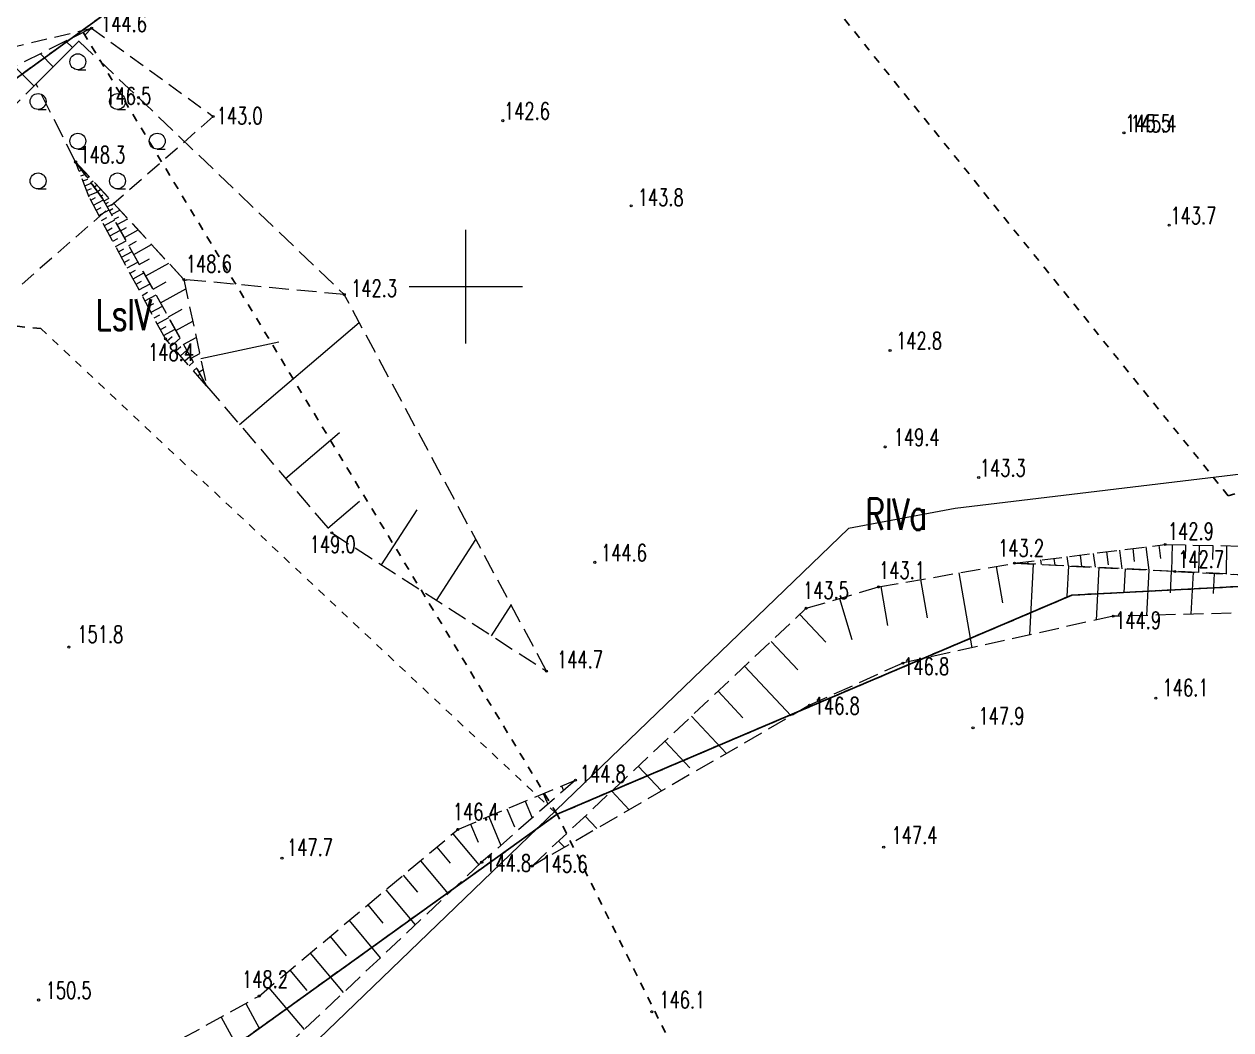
# Model space of a CAD drawing. Header units: metres. Extents: x 7583802 to 7586368, y 5958992 to 5960558.
# Drawn here: x 7585461.1 to 7585567.4, y 5959934.5 to 5960023.1 of the extents above; entities that cross this region are included whole.
import ezdxf
from ezdxf.enums import TextEntityAlignment as Align

# ---------------------------------------------------------------- set-up
doc = ezdxf.new("R2010")
doc.units = ezdxf.units.M
for name, pattern in [('1', [0]), ('2', [3, 2, -1]), ('3_1', [0]), ('3_BUBZ02', [2.45, 1.75, -0.7]), ('3_BUBZ02G', [2.45, 1.75, -0.7]), ('3_PTTL', [2.1, 1.4, -0.7]), ('4_1', [0]), ('4_SUPW_01', [0]), ('GUZ', [1.4, 0.7, -0.7])]:
    doc.linetypes.add(name, pattern=pattern)
doc.layers.get('0').update_dxf_attribs({"color": 250, "linetype": 'CONTINUOUS', "lineweight": 100})
for name, color, linetype, lineweight in [('1000_L_1', 7, '1', 18), ('BUBZ_L_1', 7, '3_BUBZ02', 18), ('DZIALKI-G_L_0', 7, '1', 25), ('KONTURY_L_0', 114, '2', 25), ('KONTURY_NR_T_0', 114, 'CONTINUOUS', 25), ('PTTL_L_4', 7, '3_PTTL', 18), ('RTPW_T_0', 7, 'CONTINUOUS', 15), ('SUPW_L_0', 5, '4_SUPW_01', 18)]:
    doc.layers.add(name, color=color, linetype=linetype, lineweight=lineweight)
doc.styles.get("Standard").update_dxf_attribs({"font": 'Simplex.SHX', "width": 0.75})

# ---------------------------------------------------------------- blocks, each defined once
blk = doc.blocks.new('3_PTTL05')
at = {"linetype": 'CONTINUOUS'}
blk.add_line((0, -0.7), (0.7, -0.7), dxfattribs=at)
blk.add_circle((0, 0), 0.7, dxfattribs=at)
blk = doc.blocks.new('3_RTPW01')
at = {"linetype": 'CONTINUOUS'}
blk.add_circle((0, 0), 0.09, dxfattribs=at)

msp = doc.modelspace()

# ---------------------------------------------------------------- linework, layer by layer
at = {"layer": '1000_L_1', "linetype": '1'}
for p, q in [((7585500, 5959995), (7585500, 5960005)), ((7585495, 5960000), (7585505, 5960000))]:
    msp.add_line(p, q, dxfattribs=at)
at = {"layer": 'BUBZ_L_1', "linetype": '3_BUBZ02'}
for p, q in [((7585467.04, 5960022.76), (7585453.58, 5960016.04)), ((7585465.63, 5960010.98), (7585475.16, 5960000.63)), ((7585465.63, 5960010.98), (7585468.01, 5960007.77)), ((7585468.01, 5960007.77), (7585477.17, 5959991.27)), ((7585489.3, 5959999.3), (7585475.16, 5960000.63)), ((7585475.16, 5960000.63), (7585477.17, 5959991.27)), ((7585507.12, 5959966.14), (7585489.3, 5959999.3)), ((7585562.47, 5959974.92), (7585548.34, 5959975.64)), ((7585574.32, 5959974.32), (7585562.47, 5959974.92)), ((7585557.03, 5959970.97), (7585538.5, 5959966.84)), ((7585574.79, 5959971.43), (7585557.03, 5959970.97)), ((7585538.5, 5959966.84), (7585530.29, 5959963.13)), ((7585530.29, 5959963.13), (7585505.84, 5959948.97)), ((7585509.66, 5959956.54), (7585501.4, 5959949.3)), ((7585501.4, 5959949.3), (7585484.43, 5959933.31))]:
    msp.add_line(p, q, dxfattribs=at)
at = {"layer": 'BUBZ_L_1', "linetype": '3_BUBZ02G'}
for p, q in [((7585454.33, 5960010), (7585467.04, 5960022.76)), ((7585462.15, 5960017.85), (7585465.91, 5960021.62)), ((7585465.91, 5960021.62), (7585471.16, 5960016.66)), ((7585465.63, 5960010.98), (7585462.15, 5960017.85)), ((7585471.16, 5960016.66), (7585489.3, 5959999.3)), ((7585468.01, 5960007.77), (7585465.63, 5960010.98)), ((7585466.82, 5960007.87), (7585465.63, 5960010.98)), ((7585475.16, 5960000.63), (7585465.63, 5960010.98)), ((7585473.54, 5959995.4), (7585466.82, 5960007.87)), ((7585477.17, 5959991.27), (7585468.01, 5960007.77)), ((7585475.16, 5960000.63), (7585477.17, 5959991.27)), ((7585489.3, 5959999.3), (7585475.16, 5960000.63)), ((7585477.17, 5959991.27), (7585473.54, 5959995.4)), ((7585477.17, 5959991.27), (7585488.21, 5959978.31)), ((7585488.21, 5959978.31), (7585507.12, 5959966.14)), ((7585548.34, 5959975.64), (7585561.62, 5959977.29)), ((7585561.62, 5959977.29), (7585574.39, 5959977.03)), ((7585536.37, 5959973.55), (7585548.34, 5959975.64)), ((7585548.34, 5959975.64), (7585562.47, 5959974.92)), ((7585562.47, 5959974.92), (7585574.32, 5959974.32)), ((7585530, 5959971.67), (7585536.37, 5959973.55)), ((7585505.84, 5959948.97), (7585530, 5959971.67)), ((7585499.31, 5959952.2), (7585509.66, 5959956.54)), ((7585481.79, 5959937.52), (7585499.31, 5959952.2)), ((7585462.13, 5959926.66), (7585481.79, 5959937.52))]:
    msp.add_line(p, q, dxfattribs=at)
at = {"layer": 'BUBZ_L_1', "linetype": '3_1'}
for p, q in [((7585465.35, 5960021.06), (7585464.78, 5960021.63)), ((7585463.66, 5960019.36), (7585462.52, 5960020.5)), ((7585461.97, 5960017.67), (7585460.27, 5960019.36)), ((7585465.77, 5960010.6), (7585465.88, 5960010.64)), ((7585465.78, 5960010.78), (7585465.8, 5960010.8)), ((7585465.94, 5960010.17), (7585466.16, 5960010.26)), ((7585466.08, 5960010.38), (7585466.14, 5960010.43)), ((7585466.37, 5960009.98), (7585466.48, 5960010.06)), ((7585466.1, 5960009.75), (7585466.45, 5960009.88)), ((7585466.26, 5960009.32), (7585466.69, 5960009.48)), ((7585466.43, 5960008.89), (7585467.01, 5960009.12)), ((7585466.67, 5960009.58), (7585466.82, 5960009.69)), ((7585466.97, 5960009.17), (7585467.16, 5960009.32)), ((7585466.59, 5960008.47), (7585467.02, 5960008.63)), ((7585466.75, 5960008.04), (7585467.58, 5960008.35)), ((7585467.27, 5960008.77), (7585467.44, 5960008.9)), ((7585467.56, 5960008.37), (7585467.84, 5960008.58)), ((7585467.86, 5960007.97), (7585468.03, 5960008.1)), ((7585466.96, 5960007.61), (7585467.38, 5960007.84)), ((7585467.2, 5960007.17), (7585468.08, 5960007.65)), ((7585467.44, 5960006.73), (7585467.88, 5960006.97)), ((7585468.13, 5960007.55), (7585468.57, 5960007.79)), ((7585468.27, 5960007.3), (7585468.52, 5960007.44)), ((7585468.42, 5960007.02), (7585468.99, 5960007.33)), ((7585468.6, 5960006.7), (7585468.92, 5960006.88)), ((7585467.68, 5960006.28), (7585468.57, 5960006.76)), ((7585467.92, 5960005.83), (7585468.37, 5960006.08)), ((7585468.16, 5960005.38), (7585469.07, 5960005.87)), ((7585468.8, 5960006.34), (7585469.53, 5960006.74)), ((7585469.03, 5960005.93), (7585469.45, 5960006.16)), ((7585469.29, 5960005.46), (7585470.23, 5960005.98)), ((7585468.41, 5960004.93), (7585468.86, 5960005.17)), ((7585468.65, 5960004.47), (7585469.57, 5960004.96)), ((7585469.59, 5960004.93), (7585470.12, 5960005.22)), ((7585469.93, 5960004.32), (7585471.14, 5960004.99)), ((7585468.9, 5960004.01), (7585469.36, 5960004.25)), ((7585469.15, 5960003.54), (7585470.08, 5960004.04)), ((7585470.31, 5960003.63), (7585471, 5960004.01)), ((7585470.75, 5960002.84), (7585472.32, 5960003.72)), ((7585469.4, 5960003.08), (7585469.87, 5960003.33)), ((7585469.66, 5960002.61), (7585470.6, 5960003.11)), ((7585469.91, 5960002.13), (7585470.38, 5960002.39)), ((7585470.17, 5960001.66), (7585471.12, 5960002.17)), ((7585471.24, 5960001.95), (7585472.13, 5960002.45)), ((7585471.81, 5960000.94), (7585473.84, 5960002.06)), ((7585470.43, 5960001.18), (7585470.91, 5960001.44)), ((7585470.69, 5960000.7), (7585471.65, 5960001.22)), ((7585470.95, 5960000.21), (7585471.43, 5960000.47)), ((7585472.45, 5959999.78), (7585473.6, 5960000.42)), ((7585475.18, 5960000.54), (7585475.47, 5960000.6)), ((7585471.21, 5959999.72), (7585472.19, 5960000.25)), ((7585471.48, 5959999.23), (7585471.97, 5959999.5)), ((7585473.12, 5959998.57), (7585475.34, 5959999.8)), ((7585471.74, 5959998.74), (7585472.73, 5959999.27)), ((7585472.01, 5959998.24), (7585472.51, 5959998.51)), ((7585472.28, 5959997.74), (7585473.28, 5959998.28)), ((7585472.55, 5959997.24), (7585473.05, 5959997.51)), ((7585472.82, 5959996.73), (7585473.84, 5959997.28)), ((7585473.8, 5959997.35), (7585475.01, 5959998.03)), ((7585473.1, 5959996.22), (7585473.61, 5959996.5)), ((7585473.38, 5959995.71), (7585474.4, 5959996.26)), ((7585474.47, 5959996.14), (7585475.95, 5959996.95)), ((7585480.07, 5959987.87), (7585490.62, 5959996.84)), ((7585473.7, 5959995.22), (7585474.14, 5959995.61)), ((7585474.08, 5959994.78), (7585474.85, 5959995.46)), ((7585475.15, 5959994.92), (7585476.25, 5959995.53)), ((7585476.66, 5959993.67), (7585483.52, 5959995.15)), ((7585474.47, 5959994.35), (7585474.91, 5959994.73)), ((7585474.86, 5959993.91), (7585475.43, 5959994.41)), ((7585475.82, 5959993.7), (7585476.56, 5959994.11)), ((7585475.24, 5959993.47), (7585475.68, 5959993.85)), ((7585475.63, 5959993.03), (7585476.01, 5959993.37)), ((7585476.01, 5959992.59), (7585476.3, 5959992.84)), ((7585476.4, 5959992.15), (7585476.59, 5959992.32)), ((7585476.5, 5959992.49), (7585476.87, 5959992.69)), ((7585476.79, 5959991.71), (7585476.88, 5959991.8)), ((7585484.12, 5959983.11), (7585488.88, 5959987.16)), ((7585487.86, 5959978.72), (7585490.64, 5959981.1)), ((7585492.59, 5959975.49), (7585495.71, 5959980.33)), ((7585497.43, 5959972.37), (7585500.89, 5959977.74)), ((7585559.92, 5959977.08), (7585560.17, 5959975.04)), ((7585561.07, 5959977.23), (7585561.22, 5959976.07)), ((7585562.24, 5959977.28), (7585562.19, 5959974.93)), ((7585563.41, 5959977.26), (7585563.38, 5959976.07)), ((7585564.6, 5959977.23), (7585564.55, 5959974.82)), ((7585565.81, 5959977.21), (7585565.78, 5959975.98)), ((7585567.03, 5959977.18), (7585566.98, 5959974.69)), ((7585551.81, 5959976.07), (7585551.89, 5959975.46)), ((7585552.97, 5959976.22), (7585553.07, 5959975.4)), ((7585554.13, 5959976.36), (7585554.25, 5959975.34)), ((7585555.28, 5959976.51), (7585555.44, 5959975.28)), ((7585556.44, 5959976.65), (7585556.59, 5959975.49)), ((7585557.6, 5959976.79), (7585557.8, 5959975.16)), ((7585558.76, 5959976.94), (7585558.9, 5959975.78)), ((7585546.74, 5959975.36), (7585547.3, 5959972.14)), ((7585549.49, 5959975.78), (7585549.52, 5959975.58)), ((7585549.98, 5959975.56), (7585549.67, 5959969.33)), ((7585550.65, 5959975.93), (7585550.7, 5959975.52)), ((7585553.1, 5959975.4), (7585552.96, 5959972.71)), ((7585555.78, 5959975.26), (7585555.54, 5959970.64)), ((7585558.09, 5959975.14), (7585557.98, 5959973.07)), ((7585560.17, 5959975.04), (7585559.96, 5959971.05)), ((7585562.16, 5959974.94), (7585562.06, 5959973.02)), ((7585540.07, 5959974.2), (7585540.66, 5959970.83)), ((7585543.45, 5959974.79), (7585544.6, 5959968.2)), ((7585564.08, 5959974.84), (7585563.89, 5959971.15)), ((7585565.93, 5959974.75), (7585565.84, 5959972.97)), ((7585536.57, 5959973.59), (7585537.17, 5959970.15)), ((7585502.28, 5959969.26), (7585504, 5959971.94)), ((7585532.94, 5959972.54), (7585534.01, 5959968.92)), ((7585529.42, 5959971.12), (7585531.72, 5959968.68)), ((7585526.91, 5959968.76), (7585529.27, 5959966.25)), ((7585524.57, 5959966.56), (7585528.67, 5959962.19)), ((7585522.23, 5959964.36), (7585524.42, 5959962.02)), ((7585519.88, 5959962.16), (7585522.96, 5959958.89)), ((7585517.54, 5959959.97), (7585519.74, 5959957.63)), ((7585515.2, 5959957.77), (7585517.26, 5959955.58)), ((7585508.44, 5959956.03), (7585508.61, 5959955.62)), ((7585506.83, 5959955.35), (7585507.23, 5959954.41)), ((7585512.86, 5959955.57), (7585514.4, 5959953.93)), ((7585503.63, 5959954.01), (7585504.3, 5959952.41)), ((7585505.23, 5959954.68), (7585505.85, 5959953.21)), ((7585500.42, 5959952.66), (7585501.1, 5959951.06)), ((7585502.03, 5959953.34), (7585503.1, 5959950.79)), ((7585510.52, 5959953.37), (7585511.55, 5959952.28)), ((7585498.87, 5959951.82), (7585501.16, 5959949.08)), ((7585497.46, 5959950.64), (7585498.64, 5959949.23)), ((7585508.18, 5959951.17), (7585508.69, 5959950.62)), ((7585496, 5959949.42), (7585498.44, 5959946.51)), ((7585494.5, 5959948.17), (7585495.76, 5959946.67)), ((7585492.96, 5959946.87), (7585495.54, 5959943.78)), ((7585491.37, 5959945.54), (7585492.7, 5959943.95)), ((7585489.73, 5959944.17), (7585492.47, 5959940.89)), ((7585488.04, 5959942.75), (7585489.45, 5959941.07)), ((7585486.3, 5959941.3), (7585489.21, 5959937.82)), ((7585484.51, 5959939.8), (7585486.01, 5959938)), ((7585482.66, 5959938.25), (7585485.75, 5959934.56)), ((7585480.61, 5959936.87), (7585481.81, 5959934.7)), ((7585478.44, 5959935.67), (7585480.84, 5959931.32))]:
    msp.add_line(p, q, dxfattribs=at)
for p in [(7585467.04, 5960022.76), (7585477.17, 5959991.27), (7585477.17, 5959991.27), (7585548.34, 5959975.64), (7585507.12, 5959966.14), (7585505.84, 5959948.97)]:
    msp.add_point(p, dxfattribs=at)
at = {"layer": 'DZIALKI-G_L_0', "linetype": '1'}
for p, q in [((7585438.64, 5960002.55), (7585468.76, 5960024.41)), ((7585583.63, 5959974.38), (7585553.4, 5959972.83)), ((7585553.4, 5959972.83), (7585508.04, 5959953.53)), ((7585508.04, 5959953.53), (7585476.33, 5959930.74))]:
    msp.add_line(p, q, dxfattribs=at)
at = {"layer": 'KONTURY_L_0', "linetype": 'GUZ'}
for p, q in [((7585567.18, 5959981.58), (7585509.82, 5960052.76)), ((7585466.2, 5960022.55), (7585468.76, 5960024.41)), ((7585466.2, 5960022.55), (7585438.64, 5960002.55)), ((7585508.04, 5959953.53), (7585466.2, 5960022.55)), ((7585462.56, 5959996.31), (7585433.91, 5959998.99)), ((7585462.56, 5959996.31), (7585508.04, 5959953.53)), ((7585601.23, 5959991.95), (7585567.18, 5959981.58)), ((7585553.4, 5959972.83), (7585583.63, 5959974.38)), ((7585553.4, 5959972.83), (7585508.04, 5959953.53)), ((7585508.04, 5959953.53), (7585476.33, 5959930.74)), ((7585531.28, 5959906.71), (7585508.04, 5959953.53))]:
    msp.add_line(p, q, dxfattribs=at)
at = {"layer": 'PTTL_L_4', "linetype": '3_PTTL'}
for p, q in [((7585445.38, 5960017.63), (7585467.04, 5960022.76)), ((7585467.04, 5960022.76), (7585477.75, 5960014.98)), ((7585477.75, 5960014.98), (7585455.32, 5959995.31))]:
    msp.add_line(p, q, dxfattribs=at)
at = {"layer": 'SUPW_L_0', "linetype": '4_1'}
for p, q in [((7585638.86, 5959992.01), (7585543.12, 5959980.45)), ((7585543.12, 5959980.45), (7585533.72, 5959978.71)), ((7585533.72, 5959978.71), (7585473.86, 5959921.05))]:
    msp.add_line(p, q, dxfattribs=at)

# ---------------------------------------------------------------- block references
at = {"layer": 'PTTL_L_4'}
for p in [(7585465.82, 5960019.81), (7585462.32, 5960016.31), (7585469.32, 5960016.31), (7585465.82, 5960012.81), (7585472.82, 5960012.81), (7585462.32, 5960009.31), (7585469.32, 5960009.31)]:
    msp.add_blockref('3_PTTL05', p, dxfattribs=at)
at = {"layer": 'RTPW_T_0'}
for p in [(7585467.04, 5960022.76), (7585471.16, 5960016.66), (7585477.75, 5960014.98), (7585503.27, 5960014.62), (7585557.99, 5960013.54), (7585557.99, 5960013.54), (7585465.63, 5960010.98), (7585514.57, 5960007.11), (7585561.98, 5960005.41), (7585475.16, 5960000.63), (7585489.3, 5959999.3), (7585473.54, 5959995.4), (7585537.38, 5959994.38), (7585536.96, 5959985.88), (7585545.19, 5959983.19), (7585488.21, 5959978.31), (7585561.62, 5959977.29), (7585511.38, 5959975.72), (7585548.34, 5959975.64), (7585562.47, 5959974.92), (7585536.37, 5959973.55), (7585530, 5959971.67), (7585557.03, 5959970.97), (7585465.03, 5959968.26), (7585538.5, 5959966.84), (7585507.12, 5959966.14), (7585530.29, 5959963.13), (7585560.79, 5959963.75), (7585544.69, 5959961.14), (7585509.66, 5959956.54), (7585499.31, 5959952.2), (7585536.82, 5959950.64), (7585483.81, 5959949.67), (7585501.4, 5959949.3), (7585505.84, 5959948.97), (7585462.37, 5959937.17), (7585481.79, 5959937.52), (7585516.4, 5959936.14)]:
    msp.add_blockref('3_RTPW01', p, dxfattribs=at)

# ---------------------------------------------------------------- texts
at = {"layer": 'KONTURY_NR_T_0', "width": 0.7}
for s, p in [('LsIV', (7585467.4, 5959998.91)), ('RIVa', (7585535.2, 5959981.33))]:
    msp.add_text(s, height=2.75, dxfattribs=at).set_placement(p, align=Align.TOP_LEFT)
at = {"layer": 'RTPW_T_0', "width": 0.7}
for s, p in [('144.6', (7585467.86, 5960022.44)), ('146.5', (7585468.24, 5960016.04)), ('143.0', (7585478.05, 5960014.3)), ('142.6', (7585503.37, 5960014.72)), ('145.5', (7585558.09, 5960013.64)), ('145.4', (7585558.57, 5960013.6)), ('148.3', (7585465.96, 5960010.87)), ('143.8', (7585515.15, 5960007.11)), ('143.7', (7585562.08, 5960005.51)), ('148.6', (7585475.34, 5960001.26)), ('142.3', (7585489.9, 5959999.11)), ('142.8', (7585537.91, 5959994.49)), ('148.4', (7585472.01, 5959993.48)), ('149.4', (7585537.7, 5959985.98)), ('143.3', (7585545.29, 5959983.29)), ('142.9', (7585561.86, 5959977.71)), ('149.0', (7585486.25, 5959976.55)), ('144.6', (7585511.91, 5959975.81)), ('143.2', (7585546.9, 5959976.22)), ('142.7', (7585562.76, 5959975.24)), ('143.1', (7585536.41, 5959974.27)), ('143.5', (7585529.71, 5959972.5)), ('144.9', (7585557.21, 5959969.86)), ('151.8', (7585465.78, 5959968.64)), ('144.7', (7585508.04, 5959966.41)), ('146.8', (7585538.54, 5959965.81)), ('146.1', (7585561.39, 5959963.93)), ('146.8', (7585530.66, 5959962.33)), ('147.9', (7585545.17, 5959961.43)), ('144.8', (7585510.05, 5959956.34)), ('146.4', (7585498.86, 5959953)), ('147.4', (7585537.51, 5959950.94)), ('147.7', (7585484.25, 5959949.86)), ('144.8', (7585501.71, 5959948.48)), ('145.6', (7585506.68, 5959948.41)), ('150.5', (7585462.99, 5959937.27)), ('148.2', (7585480.29, 5959938.24)), ('146.1', (7585517.05, 5959936.44))]:
    msp.add_text(s, height=1.5, dxfattribs=at).set_placement(p)

doc.saveas('drawing.dxf')
